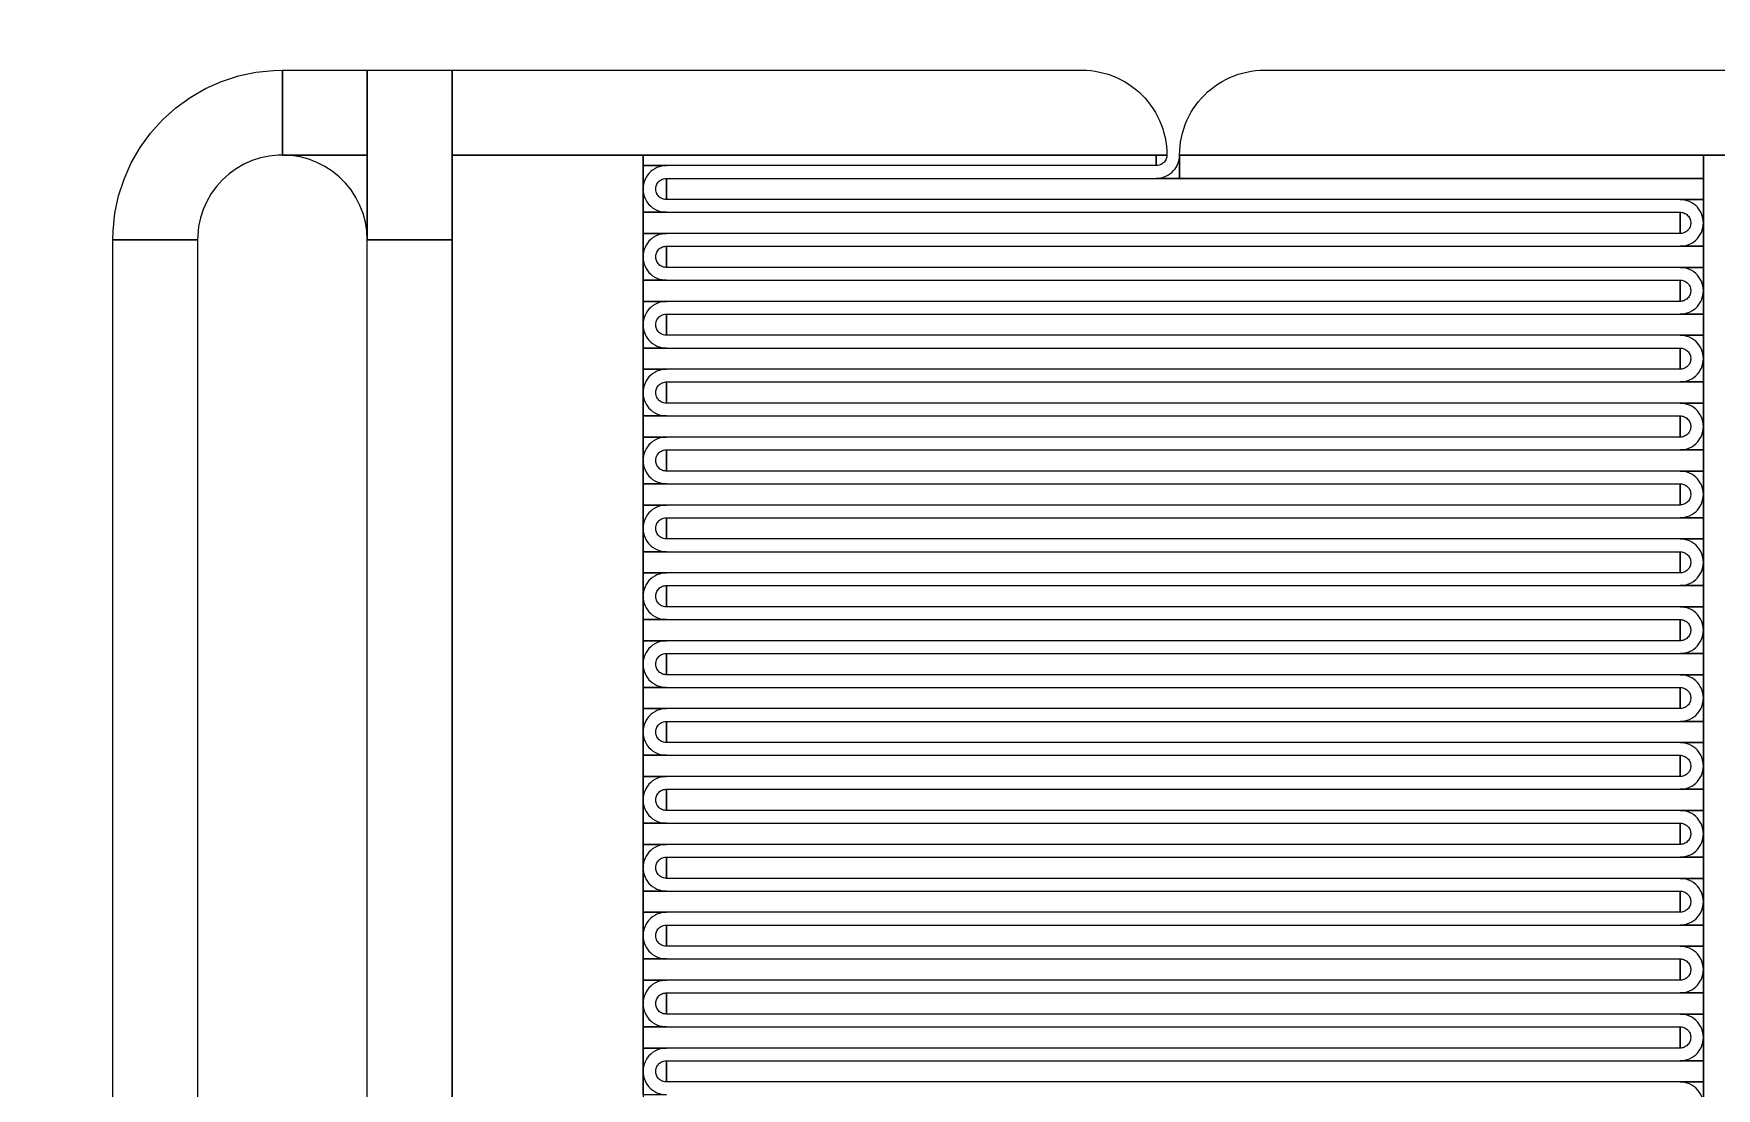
# Model space of a CAD drawing. Extents: x -50000 to 50000, y -50000 to 50000.
# Drawn here: x -31768.7 to -31372, y 18463 to 18711.6 of the extents above; entities that cross this region are included whole.
import ezdxf

# ---------------------------------------------------------------- set-up
doc = ezdxf.new("R2010")
doc.units = 0
doc.layers.add('FRAME', color=14, linetype='CONTINUOUS')
doc.layers.add('XOR4', color=17, linetype='CONTINUOUS')

# ---------------------------------------------------------------- blocks, each defined once
blk = doc.blocks.new('CHIP_RESONATOR')
at = {"layer": 'XOR4'}
for points in [[(4150, 4163), (4150.055, 4165.093), (4150.492, 4169.257), (4151.363, 4173.353), (4152.657, 4177.335), (4154.36, 4181.16), (4156.453, 4184.786), (4158.914, 4188.173), (4161.716, 4191.284), (4164.827, 4194.086), (4168.214, 4196.547), (4171.84, 4198.64), (4175.665, 4200.343), (4179.647, 4201.637), (4183.743, 4202.508), (4187.907, 4202.945), (4190, 4203), (4190, 4183), (4188.953, 4182.973), (4186.871, 4182.754), (4184.824, 4182.319), (4182.833, 4181.672), (4180.92, 4180.82), (4179.107, 4179.773), (4177.414, 4178.543), (4175.858, 4177.142), (4174.457, 4175.586), (4173.227, 4173.893), (4172.18, 4172.08), (4171.328, 4170.167), (4170.681, 4168.176), (4170.246, 4166.129), (4170.027, 4164.047), (4170, 4163)], [(4190, 4183), (4190, 4203), (4210, 4203), (4210, 4183)], [(4210, 4163), (4210, 4203), (4230, 4203), (4230, 4163)], [(4230, 4183), (4230, 4203), (4378.5, 4203), (4379.547, 4202.973), (4380.591, 4202.89), (4381.629, 4202.754), (4382.658, 4202.563), (4383.676, 4202.319), (4384.68, 4202.021), (4385.667, 4201.672), (4386.635, 4201.271), (4387.58, 4200.82), (4388.5, 4200.321), (4389.393, 4199.773), (4390.256, 4199.18), (4391.086, 4198.543), (4391.883, 4197.863), (4392.642, 4197.142), (4393.363, 4196.383), (4394.043, 4195.586), (4394.68, 4194.756), (4395.273, 4193.893), (4395.821, 4193), (4396.32, 4192.08), (4396.771, 4191.135), (4397.172, 4190.167), (4397.521, 4189.18), (4397.819, 4188.176), (4398.063, 4187.158), (4398.254, 4186.129), (4398.39, 4185.091), (4398.473, 4184.047), (4398.5, 4183)], [(4210, 4163), (4209.89, 4165.091), (4209.563, 4167.158), (4209.021, 4169.18), (4208.271, 4171.135), (4207.321, 4173), (4206.18, 4174.756), (4204.863, 4176.383), (4203.383, 4177.863), (4201.756, 4179.18), (4200, 4180.321), (4198.135, 4181.271), (4196.18, 4182.021), (4194.158, 4182.563), (4192.091, 4182.89), (4190, 4183), (4210, 4183)], [(4230, 3871), (4230, 4183), (4275, 4183), (4275, 3871)], [(4275, 4180.5), (4275, 4183), (4396, 4183), (4396, 4180.5)], [(4396, 4180.5), (4396, 4183), (4398.5, 4183), (4398.497, 4182.869), (4398.469, 4182.609), (4398.415, 4182.353), (4398.334, 4182.104), (4398.228, 4181.865), (4398.097, 4181.638), (4397.943, 4181.427), (4397.768, 4181.232), (4397.573, 4181.057), (4397.362, 4180.903), (4397.135, 4180.772), (4396.896, 4180.666), (4396.647, 4180.585), (4396.391, 4180.531), (4396.131, 4180.503)], [(4396, 4177.5), (4396.575, 4177.53), (4397.144, 4177.62), (4397.7, 4177.769), (4398.237, 4177.975), (4398.75, 4178.237), (4399.233, 4178.55), (4399.68, 4178.913), (4400.087, 4179.32), (4400.45, 4179.767), (4400.763, 4180.25), (4401.025, 4180.763), (4401.231, 4181.3), (4401.38, 4181.856), (4401.47, 4182.425), (4401.5, 4183), (4401.5, 4177.5)], [(4401.5, 4177.5), (4401.5, 4183), (4525, 4183), (4525, 4177.5)], [(4525, 3871), (4525, 4183), (4570, 4183), (4570, 3871)], [(4275, 4175), (4275, 4180.5), (4280.5, 4180.5), (4279.925, 4180.47), (4279.356, 4180.38), (4278.8, 4180.231), (4278.263, 4180.025), (4277.75, 4179.763), (4277.267, 4179.45), (4276.82, 4179.087), (4276.413, 4178.68), (4276.05, 4178.233), (4275.737, 4177.75), (4275.475, 4177.237), (4275.269, 4176.7), (4275.12, 4176.144), (4275.03, 4175.575)], [(4280.5, 4172.5), (4280.369, 4172.503), (4280.109, 4172.531), (4279.853, 4172.585), (4279.604, 4172.666), (4279.365, 4172.772), (4279.138, 4172.903), (4278.927, 4173.057), (4278.732, 4173.232), (4278.557, 4173.427), (4278.403, 4173.638), (4278.272, 4173.865), (4278.166, 4174.104), (4278.085, 4174.353), (4278.031, 4174.609), (4278.003, 4174.869), (4278.003, 4175.131), (4278.031, 4175.391), (4278.085, 4175.647), (4278.166, 4175.896), (4278.272, 4176.135), (4278.403, 4176.362), (4278.557, 4176.573), (4278.732, 4176.768), (4278.927, 4176.943), (4279.138, 4177.097), (4279.365, 4177.228), (4279.604, 4177.334), (4279.853, 4177.415), (4280.109, 4177.469), (4280.369, 4177.497), (4280.5, 4177.5)], [(4280.5, 4172.5), (4280.5, 4177.5), (4525, 4177.5), (4525, 4172.5)], [(4275, 4169.5), (4275, 4175), (4275.03, 4174.425), (4275.12, 4173.856), (4275.269, 4173.3), (4275.475, 4172.763), (4275.737, 4172.25), (4276.05, 4171.767), (4276.413, 4171.32), (4276.82, 4170.913), (4277.267, 4170.55), (4277.75, 4170.237), (4278.263, 4169.975), (4278.8, 4169.769), (4279.356, 4169.62), (4279.925, 4169.53), (4280.5, 4169.5)], [(4275, 4164.5), (4275, 4169.5), (4519.5, 4169.5), (4519.5, 4164.5)], [(4525, 4167), (4524.97, 4167.575), (4524.88, 4168.144), (4524.731, 4168.7), (4524.525, 4169.237), (4524.263, 4169.75), (4523.95, 4170.233), (4523.587, 4170.68), (4523.18, 4171.087), (4522.733, 4171.45), (4522.25, 4171.763), (4521.737, 4172.025), (4521.2, 4172.231), (4520.644, 4172.38), (4520.075, 4172.47), (4519.5, 4172.5), (4525, 4172.5)], [(4519.5, 4164.5), (4519.5, 4169.5), (4519.631, 4169.497), (4519.891, 4169.469), (4520.147, 4169.415), (4520.396, 4169.334), (4520.635, 4169.228), (4520.862, 4169.097), (4521.073, 4168.943), (4521.268, 4168.768), (4521.443, 4168.573), (4521.597, 4168.362), (4521.728, 4168.135), (4521.834, 4167.896), (4521.915, 4167.647), (4521.969, 4167.391), (4521.997, 4167.131), (4521.997, 4166.869), (4521.969, 4166.609), (4521.915, 4166.353), (4521.834, 4166.104), (4521.728, 4165.865), (4521.597, 4165.638), (4521.443, 4165.427), (4521.268, 4165.232), (4521.073, 4165.057), (4520.862, 4164.903), (4520.635, 4164.772), (4520.396, 4164.666), (4520.147, 4164.585), (4519.891, 4164.531), (4519.631, 4164.503)], [(4519.5, 4161.5), (4520.075, 4161.53), (4520.644, 4161.62), (4521.2, 4161.769), (4521.737, 4161.975), (4522.25, 4162.237), (4522.733, 4162.55), (4523.18, 4162.913), (4523.587, 4163.32), (4523.95, 4163.767), (4524.263, 4164.25), (4524.525, 4164.763), (4524.731, 4165.3), (4524.88, 4165.856), (4524.97, 4166.425), (4525, 4167), (4525, 4161.5)], [(4150, 3871), (4150, 4163), (4170, 4163), (4170, 3871)], [(4210, 3871), (4210, 4163), (4230, 4163), (4230, 3871)], [(4275, 4159), (4275, 4164.5), (4280.5, 4164.5), (4279.925, 4164.47), (4279.356, 4164.38), (4278.8, 4164.231), (4278.263, 4164.025), (4277.75, 4163.763), (4277.267, 4163.45), (4276.82, 4163.087), (4276.413, 4162.68), (4276.05, 4162.233), (4275.737, 4161.75), (4275.475, 4161.237), (4275.269, 4160.7), (4275.12, 4160.144), (4275.03, 4159.575)], [(4280.5, 4156.5), (4280.369, 4156.503), (4280.109, 4156.531), (4279.853, 4156.585), (4279.604, 4156.666), (4279.365, 4156.772), (4279.138, 4156.903), (4278.927, 4157.057), (4278.732, 4157.232), (4278.557, 4157.427), (4278.403, 4157.638), (4278.272, 4157.865), (4278.166, 4158.104), (4278.085, 4158.353), (4278.031, 4158.609), (4278.003, 4158.869), (4278.003, 4159.131), (4278.031, 4159.391), (4278.085, 4159.647), (4278.166, 4159.896), (4278.272, 4160.135), (4278.403, 4160.362), (4278.557, 4160.573), (4278.732, 4160.768), (4278.927, 4160.943), (4279.138, 4161.097), (4279.365, 4161.228), (4279.604, 4161.334), (4279.853, 4161.415), (4280.109, 4161.469), (4280.369, 4161.497), (4280.5, 4161.5)], [(4280.5, 4156.5), (4280.5, 4161.5), (4525, 4161.5), (4525, 4156.5)], [(4275, 4153.5), (4275, 4159), (4275.03, 4158.425), (4275.12, 4157.856), (4275.269, 4157.3), (4275.475, 4156.763), (4275.737, 4156.25), (4276.05, 4155.767), (4276.413, 4155.32), (4276.82, 4154.913), (4277.267, 4154.55), (4277.75, 4154.237), (4278.263, 4153.975), (4278.8, 4153.769), (4279.356, 4153.62), (4279.925, 4153.53), (4280.5, 4153.5)], [(4275, 4148.5), (4275, 4153.5), (4519.5, 4153.5), (4519.5, 4148.5)], [(4525, 4151), (4524.97, 4151.575), (4524.88, 4152.144), (4524.731, 4152.7), (4524.525, 4153.237), (4524.263, 4153.75), (4523.95, 4154.233), (4523.587, 4154.68), (4523.18, 4155.087), (4522.733, 4155.45), (4522.25, 4155.763), (4521.737, 4156.025), (4521.2, 4156.231), (4520.644, 4156.38), (4520.075, 4156.47), (4519.5, 4156.5), (4525, 4156.5)], [(4519.5, 4148.5), (4519.5, 4153.5), (4519.631, 4153.497), (4519.891, 4153.469), (4520.147, 4153.415), (4520.396, 4153.334), (4520.635, 4153.228), (4520.862, 4153.097), (4521.073, 4152.943), (4521.268, 4152.768), (4521.443, 4152.573), (4521.597, 4152.362), (4521.728, 4152.135), (4521.834, 4151.896), (4521.915, 4151.647), (4521.969, 4151.391), (4521.997, 4151.131), (4521.997, 4150.869), (4521.969, 4150.609), (4521.915, 4150.353), (4521.834, 4150.104), (4521.728, 4149.865), (4521.597, 4149.638), (4521.443, 4149.427), (4521.268, 4149.232), (4521.073, 4149.057), (4520.862, 4148.903), (4520.635, 4148.772), (4520.396, 4148.666), (4520.147, 4148.585), (4519.891, 4148.531), (4519.631, 4148.503)], [(4519.5, 4145.5), (4520.075, 4145.53), (4520.644, 4145.62), (4521.2, 4145.769), (4521.737, 4145.975), (4522.25, 4146.237), (4522.733, 4146.55), (4523.18, 4146.913), (4523.587, 4147.32), (4523.95, 4147.767), (4524.263, 4148.25), (4524.525, 4148.763), (4524.731, 4149.3), (4524.88, 4149.856), (4524.97, 4150.425), (4525, 4151), (4525, 4145.5)], [(4275, 4143), (4275, 4148.5), (4280.5, 4148.5), (4279.925, 4148.47), (4279.356, 4148.38), (4278.8, 4148.231), (4278.263, 4148.025), (4277.75, 4147.763), (4277.267, 4147.45), (4276.82, 4147.087), (4276.413, 4146.68), (4276.05, 4146.233), (4275.737, 4145.75), (4275.475, 4145.237), (4275.269, 4144.7), (4275.12, 4144.144), (4275.03, 4143.575)], [(4280.5, 4140.5), (4280.369, 4140.503), (4280.109, 4140.531), (4279.853, 4140.585), (4279.604, 4140.666), (4279.365, 4140.772), (4279.138, 4140.903), (4278.927, 4141.057), (4278.732, 4141.232), (4278.557, 4141.427), (4278.403, 4141.638), (4278.272, 4141.865), (4278.166, 4142.104), (4278.085, 4142.353), (4278.031, 4142.609), (4278.003, 4142.869), (4278.003, 4143.131), (4278.031, 4143.391), (4278.085, 4143.647), (4278.166, 4143.896), (4278.272, 4144.135), (4278.403, 4144.362), (4278.557, 4144.573), (4278.732, 4144.768), (4278.927, 4144.943), (4279.138, 4145.097), (4279.365, 4145.228), (4279.604, 4145.334), (4279.853, 4145.415), (4280.109, 4145.469), (4280.369, 4145.497), (4280.5, 4145.5)], [(4280.5, 4140.5), (4280.5, 4145.5), (4525, 4145.5), (4525, 4140.5)], [(4275, 4137.5), (4275, 4143), (4275.03, 4142.425), (4275.12, 4141.856), (4275.269, 4141.3), (4275.475, 4140.763), (4275.737, 4140.25), (4276.05, 4139.767), (4276.413, 4139.32), (4276.82, 4138.913), (4277.267, 4138.55), (4277.75, 4138.237), (4278.263, 4137.975), (4278.8, 4137.769), (4279.356, 4137.62), (4279.925, 4137.53), (4280.5, 4137.5)], [(4525, 4135), (4524.97, 4135.575), (4524.88, 4136.144), (4524.731, 4136.7), (4524.525, 4137.237), (4524.263, 4137.75), (4523.95, 4138.233), (4523.587, 4138.68), (4523.18, 4139.087), (4522.733, 4139.45), (4522.25, 4139.763), (4521.737, 4140.025), (4521.2, 4140.231), (4520.644, 4140.38), (4520.075, 4140.47), (4519.5, 4140.5), (4525, 4140.5)], [(4275, 4132.5), (4275, 4137.5), (4519.5, 4137.5), (4519.5, 4132.5)], [(4519.5, 4132.5), (4519.5, 4137.5), (4519.631, 4137.497), (4519.891, 4137.469), (4520.147, 4137.415), (4520.396, 4137.334), (4520.635, 4137.228), (4520.862, 4137.097), (4521.073, 4136.943), (4521.268, 4136.768), (4521.443, 4136.573), (4521.597, 4136.362), (4521.728, 4136.135), (4521.834, 4135.896), (4521.915, 4135.647), (4521.969, 4135.391), (4521.997, 4135.131), (4521.997, 4134.869), (4521.969, 4134.609), (4521.915, 4134.353), (4521.834, 4134.104), (4521.728, 4133.865), (4521.597, 4133.638), (4521.443, 4133.427), (4521.268, 4133.232), (4521.073, 4133.057), (4520.862, 4132.903), (4520.635, 4132.772), (4520.396, 4132.666), (4520.147, 4132.585), (4519.891, 4132.531), (4519.631, 4132.503)], [(4519.5, 4129.5), (4520.075, 4129.53), (4520.644, 4129.62), (4521.2, 4129.769), (4521.737, 4129.975), (4522.25, 4130.237), (4522.733, 4130.55), (4523.18, 4130.913), (4523.587, 4131.32), (4523.95, 4131.767), (4524.263, 4132.25), (4524.525, 4132.763), (4524.731, 4133.3), (4524.88, 4133.856), (4524.97, 4134.425), (4525, 4135), (4525, 4129.5)], [(4275, 4127), (4275, 4132.5), (4280.5, 4132.5), (4279.925, 4132.47), (4279.356, 4132.38), (4278.8, 4132.231), (4278.263, 4132.025), (4277.75, 4131.763), (4277.267, 4131.45), (4276.82, 4131.087), (4276.413, 4130.68), (4276.05, 4130.233), (4275.737, 4129.75), (4275.475, 4129.237), (4275.269, 4128.7), (4275.12, 4128.144), (4275.03, 4127.575)], [(4275, 4121.5), (4275, 4127), (4275.03, 4126.425), (4275.12, 4125.856), (4275.269, 4125.3), (4275.475, 4124.763), (4275.737, 4124.25), (4276.05, 4123.767), (4276.413, 4123.32), (4276.82, 4122.913), (4277.267, 4122.55), (4277.75, 4122.237), (4278.263, 4121.975), (4278.8, 4121.769), (4279.356, 4121.62), (4279.925, 4121.53), (4280.5, 4121.5)], [(4280.5, 4124.5), (4280.369, 4124.503), (4280.109, 4124.531), (4279.853, 4124.585), (4279.604, 4124.666), (4279.365, 4124.772), (4279.138, 4124.903), (4278.927, 4125.057), (4278.732, 4125.232), (4278.557, 4125.427), (4278.403, 4125.638), (4278.272, 4125.865), (4278.166, 4126.104), (4278.085, 4126.353), (4278.031, 4126.609), (4278.003, 4126.869), (4278.003, 4127.131), (4278.031, 4127.391), (4278.085, 4127.647), (4278.166, 4127.896), (4278.272, 4128.135), (4278.403, 4128.362), (4278.557, 4128.573), (4278.732, 4128.768), (4278.927, 4128.943), (4279.138, 4129.097), (4279.365, 4129.228), (4279.604, 4129.334), (4279.853, 4129.415), (4280.109, 4129.469), (4280.369, 4129.497), (4280.5, 4129.5)], [(4280.5, 4124.5), (4280.5, 4129.5), (4525, 4129.5), (4525, 4124.5)], [(4525, 4119), (4524.97, 4119.575), (4524.88, 4120.144), (4524.731, 4120.7), (4524.525, 4121.237), (4524.263, 4121.75), (4523.95, 4122.233), (4523.587, 4122.68), (4523.18, 4123.087), (4522.733, 4123.45), (4522.25, 4123.763), (4521.737, 4124.025), (4521.2, 4124.231), (4520.644, 4124.38), (4520.075, 4124.47), (4519.5, 4124.5), (4525, 4124.5)], [(4275, 4116.5), (4275, 4121.5), (4519.5, 4121.5), (4519.5, 4116.5)], [(4519.5, 4116.5), (4519.5, 4121.5), (4519.631, 4121.497), (4519.891, 4121.469), (4520.147, 4121.415), (4520.396, 4121.334), (4520.635, 4121.228), (4520.862, 4121.097), (4521.073, 4120.943), (4521.268, 4120.768), (4521.443, 4120.573), (4521.597, 4120.362), (4521.728, 4120.135), (4521.834, 4119.896), (4521.915, 4119.647), (4521.969, 4119.391), (4521.997, 4119.131), (4521.997, 4118.869), (4521.969, 4118.609), (4521.915, 4118.353), (4521.834, 4118.104), (4521.728, 4117.865), (4521.597, 4117.638), (4521.443, 4117.427), (4521.268, 4117.232), (4521.073, 4117.057), (4520.862, 4116.903), (4520.635, 4116.772), (4520.396, 4116.666), (4520.147, 4116.585), (4519.891, 4116.531), (4519.631, 4116.503)], [(4519.5, 4113.5), (4520.075, 4113.53), (4520.644, 4113.62), (4521.2, 4113.769), (4521.737, 4113.975), (4522.25, 4114.237), (4522.733, 4114.55), (4523.18, 4114.913), (4523.587, 4115.32), (4523.95, 4115.767), (4524.263, 4116.25), (4524.525, 4116.763), (4524.731, 4117.3), (4524.88, 4117.856), (4524.97, 4118.425), (4525, 4119), (4525, 4113.5)], [(4275, 4111), (4275, 4116.5), (4280.5, 4116.5), (4279.925, 4116.47), (4279.356, 4116.38), (4278.8, 4116.231), (4278.263, 4116.025), (4277.75, 4115.763), (4277.267, 4115.45), (4276.82, 4115.087), (4276.413, 4114.68), (4276.05, 4114.233), (4275.737, 4113.75), (4275.475, 4113.237), (4275.269, 4112.7), (4275.12, 4112.144), (4275.03, 4111.575)], [(4275, 4105.5), (4275, 4111), (4275.03, 4110.425), (4275.12, 4109.856), (4275.269, 4109.3), (4275.475, 4108.763), (4275.737, 4108.25), (4276.05, 4107.767), (4276.413, 4107.32), (4276.82, 4106.913), (4277.267, 4106.55), (4277.75, 4106.237), (4278.263, 4105.975), (4278.8, 4105.769), (4279.356, 4105.62), (4279.925, 4105.53), (4280.5, 4105.5)], [(4280.5, 4108.5), (4280.369, 4108.503), (4280.109, 4108.531), (4279.853, 4108.585), (4279.604, 4108.666), (4279.365, 4108.772), (4279.138, 4108.903), (4278.927, 4109.057), (4278.732, 4109.232), (4278.557, 4109.427), (4278.403, 4109.638), (4278.272, 4109.865), (4278.166, 4110.104), (4278.085, 4110.353), (4278.031, 4110.609), (4278.003, 4110.869), (4278.003, 4111.131), (4278.031, 4111.391), (4278.085, 4111.647), (4278.166, 4111.896), (4278.272, 4112.135), (4278.403, 4112.362), (4278.557, 4112.573), (4278.732, 4112.768), (4278.927, 4112.943), (4279.138, 4113.097), (4279.365, 4113.228), (4279.604, 4113.334), (4279.853, 4113.415), (4280.109, 4113.469), (4280.369, 4113.497), (4280.5, 4113.5)], [(4280.5, 4108.5), (4280.5, 4113.5), (4525, 4113.5), (4525, 4108.5)], [(4525, 4103), (4524.97, 4103.575), (4524.88, 4104.144), (4524.731, 4104.7), (4524.525, 4105.237), (4524.263, 4105.75), (4523.95, 4106.233), (4523.587, 4106.68), (4523.18, 4107.087), (4522.733, 4107.45), (4522.25, 4107.763), (4521.737, 4108.025), (4521.2, 4108.231), (4520.644, 4108.38), (4520.075, 4108.47), (4519.5, 4108.5), (4525, 4108.5)], [(4275, 4100.5), (4275, 4105.5), (4519.5, 4105.5), (4519.5, 4100.5)], [(4519.5, 4100.5), (4519.5, 4105.5), (4519.631, 4105.497), (4519.891, 4105.469), (4520.147, 4105.415), (4520.396, 4105.334), (4520.635, 4105.228), (4520.862, 4105.097), (4521.073, 4104.943), (4521.268, 4104.768), (4521.443, 4104.573), (4521.597, 4104.362), (4521.728, 4104.135), (4521.834, 4103.896), (4521.915, 4103.647), (4521.969, 4103.391), (4521.997, 4103.131), (4521.997, 4102.869), (4521.969, 4102.609), (4521.915, 4102.353), (4521.834, 4102.104), (4521.728, 4101.865), (4521.597, 4101.638), (4521.443, 4101.427), (4521.268, 4101.232), (4521.073, 4101.057), (4520.862, 4100.903), (4520.635, 4100.772), (4520.396, 4100.666), (4520.147, 4100.585), (4519.891, 4100.531), (4519.631, 4100.503)], [(4519.5, 4097.5), (4520.075, 4097.53), (4520.644, 4097.62), (4521.2, 4097.769), (4521.737, 4097.975), (4522.25, 4098.237), (4522.733, 4098.55), (4523.18, 4098.913), (4523.587, 4099.32), (4523.95, 4099.767), (4524.263, 4100.25), (4524.525, 4100.763), (4524.731, 4101.3), (4524.88, 4101.856), (4524.97, 4102.425), (4525, 4103), (4525, 4097.5)], [(4275, 4095), (4275, 4100.5), (4280.5, 4100.5), (4279.925, 4100.47), (4279.356, 4100.38), (4278.8, 4100.231), (4278.263, 4100.025), (4277.75, 4099.763), (4277.267, 4099.45), (4276.82, 4099.087), (4276.413, 4098.68), (4276.05, 4098.233), (4275.737, 4097.75), (4275.475, 4097.237), (4275.269, 4096.7), (4275.12, 4096.144), (4275.03, 4095.575)], [(4275, 4089.5), (4275, 4095), (4275.03, 4094.425), (4275.12, 4093.856), (4275.269, 4093.3), (4275.475, 4092.763), (4275.737, 4092.25), (4276.05, 4091.767), (4276.413, 4091.32), (4276.82, 4090.913), (4277.267, 4090.55), (4277.75, 4090.237), (4278.263, 4089.975), (4278.8, 4089.769), (4279.356, 4089.62), (4279.925, 4089.53), (4280.5, 4089.5)], [(4280.5, 4092.5), (4280.369, 4092.503), (4280.109, 4092.531), (4279.853, 4092.585), (4279.604, 4092.666), (4279.365, 4092.772), (4279.138, 4092.903), (4278.927, 4093.057), (4278.732, 4093.232), (4278.557, 4093.427), (4278.403, 4093.638), (4278.272, 4093.865), (4278.166, 4094.104), (4278.085, 4094.353), (4278.031, 4094.609), (4278.003, 4094.869), (4278.003, 4095.131), (4278.031, 4095.391), (4278.085, 4095.647), (4278.166, 4095.896), (4278.272, 4096.135), (4278.403, 4096.362), (4278.557, 4096.573), (4278.732, 4096.768), (4278.927, 4096.943), (4279.138, 4097.097), (4279.365, 4097.228), (4279.604, 4097.334), (4279.853, 4097.415), (4280.109, 4097.469), (4280.369, 4097.497), (4280.5, 4097.5)], [(4280.5, 4092.5), (4280.5, 4097.5), (4525, 4097.5), (4525, 4092.5)], [(4525, 4087), (4524.97, 4087.575), (4524.88, 4088.144), (4524.731, 4088.7), (4524.525, 4089.237), (4524.263, 4089.75), (4523.95, 4090.233), (4523.587, 4090.68), (4523.18, 4091.087), (4522.733, 4091.45), (4522.25, 4091.763), (4521.737, 4092.025), (4521.2, 4092.231), (4520.644, 4092.38), (4520.075, 4092.47), (4519.5, 4092.5), (4525, 4092.5)], [(4275, 4084.5), (4275, 4089.5), (4519.5, 4089.5), (4519.5, 4084.5)], [(4519.5, 4084.5), (4519.5, 4089.5), (4519.631, 4089.497), (4519.891, 4089.469), (4520.147, 4089.415), (4520.396, 4089.334), (4520.635, 4089.228), (4520.862, 4089.097), (4521.073, 4088.943), (4521.268, 4088.768), (4521.443, 4088.573), (4521.597, 4088.362), (4521.728, 4088.135), (4521.834, 4087.896), (4521.915, 4087.647), (4521.969, 4087.391), (4521.997, 4087.131), (4521.997, 4086.869), (4521.969, 4086.609), (4521.915, 4086.353), (4521.834, 4086.104), (4521.728, 4085.865), (4521.597, 4085.638), (4521.443, 4085.427), (4521.268, 4085.232), (4521.073, 4085.057), (4520.862, 4084.903), (4520.635, 4084.772), (4520.396, 4084.666), (4520.147, 4084.585), (4519.891, 4084.531), (4519.631, 4084.503)], [(4519.5, 4081.5), (4520.075, 4081.53), (4520.644, 4081.62), (4521.2, 4081.769), (4521.737, 4081.975), (4522.25, 4082.237), (4522.733, 4082.55), (4523.18, 4082.913), (4523.587, 4083.32), (4523.95, 4083.767), (4524.263, 4084.25), (4524.525, 4084.763), (4524.731, 4085.3), (4524.88, 4085.856), (4524.97, 4086.425), (4525, 4087), (4525, 4081.5)], [(4275, 4079), (4275, 4084.5), (4280.5, 4084.5), (4279.925, 4084.47), (4279.356, 4084.38), (4278.8, 4084.231), (4278.263, 4084.025), (4277.75, 4083.763), (4277.267, 4083.45), (4276.82, 4083.087), (4276.413, 4082.68), (4276.05, 4082.233), (4275.737, 4081.75), (4275.475, 4081.237), (4275.269, 4080.7), (4275.12, 4080.144), (4275.03, 4079.575)], [(4275, 4073.5), (4275, 4079), (4275.03, 4078.425), (4275.12, 4077.856), (4275.269, 4077.3), (4275.475, 4076.763), (4275.737, 4076.25), (4276.05, 4075.767), (4276.413, 4075.32), (4276.82, 4074.913), (4277.267, 4074.55), (4277.75, 4074.237), (4278.263, 4073.975), (4278.8, 4073.769), (4279.356, 4073.62), (4279.925, 4073.53), (4280.5, 4073.5)], [(4280.5, 4076.5), (4280.369, 4076.503), (4280.109, 4076.531), (4279.853, 4076.585), (4279.604, 4076.666), (4279.365, 4076.772), (4279.138, 4076.903), (4278.927, 4077.057), (4278.732, 4077.232), (4278.557, 4077.427), (4278.403, 4077.638), (4278.272, 4077.865), (4278.166, 4078.104), (4278.085, 4078.353), (4278.031, 4078.609), (4278.003, 4078.869), (4278.003, 4079.131), (4278.031, 4079.391), (4278.085, 4079.647), (4278.166, 4079.896), (4278.272, 4080.135), (4278.403, 4080.362), (4278.557, 4080.573), (4278.732, 4080.768), (4278.927, 4080.943), (4279.138, 4081.097), (4279.365, 4081.228), (4279.604, 4081.334), (4279.853, 4081.415), (4280.109, 4081.469), (4280.369, 4081.497), (4280.5, 4081.5)], [(4280.5, 4076.5), (4280.5, 4081.5), (4525, 4081.5), (4525, 4076.5)], [(4525, 4071), (4524.97, 4071.575), (4524.88, 4072.144), (4524.731, 4072.7), (4524.525, 4073.237), (4524.263, 4073.75), (4523.95, 4074.233), (4523.587, 4074.68), (4523.18, 4075.087), (4522.733, 4075.45), (4522.25, 4075.763), (4521.737, 4076.025), (4521.2, 4076.231), (4520.644, 4076.38), (4520.075, 4076.47), (4519.5, 4076.5), (4525, 4076.5)], [(4275, 4068.5), (4275, 4073.5), (4519.5, 4073.5), (4519.5, 4068.5)], [(4519.5, 4068.5), (4519.5, 4073.5), (4519.631, 4073.497), (4519.891, 4073.469), (4520.147, 4073.415), (4520.396, 4073.334), (4520.635, 4073.228), (4520.862, 4073.097), (4521.073, 4072.943), (4521.268, 4072.768), (4521.443, 4072.573), (4521.597, 4072.362), (4521.728, 4072.135), (4521.834, 4071.896), (4521.915, 4071.647), (4521.969, 4071.391), (4521.997, 4071.131), (4521.997, 4070.869), (4521.969, 4070.609), (4521.915, 4070.353), (4521.834, 4070.104), (4521.728, 4069.865), (4521.597, 4069.638), (4521.443, 4069.427), (4521.268, 4069.232), (4521.073, 4069.057), (4520.862, 4068.903), (4520.635, 4068.772), (4520.396, 4068.666), (4520.147, 4068.585), (4519.891, 4068.531), (4519.631, 4068.503)], [(4519.5, 4065.5), (4520.075, 4065.53), (4520.644, 4065.62), (4521.2, 4065.769), (4521.737, 4065.975), (4522.25, 4066.237), (4522.733, 4066.55), (4523.18, 4066.913), (4523.587, 4067.32), (4523.95, 4067.767), (4524.263, 4068.25), (4524.525, 4068.763), (4524.731, 4069.3), (4524.88, 4069.856), (4524.97, 4070.425), (4525, 4071), (4525, 4065.5)], [(4275, 4063), (4275, 4068.5), (4280.5, 4068.5), (4279.925, 4068.47), (4279.356, 4068.38), (4278.8, 4068.231), (4278.263, 4068.025), (4277.75, 4067.763), (4277.267, 4067.45), (4276.82, 4067.087), (4276.413, 4066.68), (4276.05, 4066.233), (4275.737, 4065.75), (4275.475, 4065.237), (4275.269, 4064.7), (4275.12, 4064.144), (4275.03, 4063.575)], [(4275, 4057.5), (4275, 4063), (4275.03, 4062.425), (4275.12, 4061.856), (4275.269, 4061.3), (4275.475, 4060.763), (4275.737, 4060.25), (4276.05, 4059.767), (4276.413, 4059.32), (4276.82, 4058.913), (4277.267, 4058.55), (4277.75, 4058.237), (4278.263, 4057.975), (4278.8, 4057.769), (4279.356, 4057.62), (4279.925, 4057.53), (4280.5, 4057.5)], [(4280.5, 4060.5), (4280.369, 4060.503), (4280.109, 4060.531), (4279.853, 4060.585), (4279.604, 4060.666), (4279.365, 4060.772), (4279.138, 4060.903), (4278.927, 4061.057), (4278.732, 4061.232), (4278.557, 4061.427), (4278.403, 4061.638), (4278.272, 4061.865), (4278.166, 4062.104), (4278.085, 4062.353), (4278.031, 4062.609), (4278.003, 4062.869), (4278.003, 4063.131), (4278.031, 4063.391), (4278.085, 4063.647), (4278.166, 4063.896), (4278.272, 4064.135), (4278.403, 4064.362), (4278.557, 4064.573), (4278.732, 4064.768), (4278.927, 4064.943), (4279.138, 4065.097), (4279.365, 4065.228), (4279.604, 4065.334), (4279.853, 4065.415), (4280.109, 4065.469), (4280.369, 4065.497), (4280.5, 4065.5)], [(4280.5, 4060.5), (4280.5, 4065.5), (4525, 4065.5), (4525, 4060.5)], [(4525, 4055), (4524.97, 4055.575), (4524.88, 4056.144), (4524.731, 4056.7), (4524.525, 4057.237), (4524.263, 4057.75), (4523.95, 4058.233), (4523.587, 4058.68), (4523.18, 4059.087), (4522.733, 4059.45), (4522.25, 4059.763), (4521.737, 4060.025), (4521.2, 4060.231), (4520.644, 4060.38), (4520.075, 4060.47), (4519.5, 4060.5), (4525, 4060.5)], [(4275, 4052.5), (4275, 4057.5), (4519.5, 4057.5), (4519.5, 4052.5)], [(4519.5, 4052.5), (4519.5, 4057.5), (4519.631, 4057.497), (4519.891, 4057.469), (4520.147, 4057.415), (4520.396, 4057.334), (4520.635, 4057.228), (4520.862, 4057.097), (4521.073, 4056.943), (4521.268, 4056.768), (4521.443, 4056.573), (4521.597, 4056.362), (4521.728, 4056.135), (4521.834, 4055.896), (4521.915, 4055.647), (4521.969, 4055.391), (4521.997, 4055.131), (4521.997, 4054.869), (4521.969, 4054.609), (4521.915, 4054.353), (4521.834, 4054.104), (4521.728, 4053.865), (4521.597, 4053.638), (4521.443, 4053.427), (4521.268, 4053.232), (4521.073, 4053.057), (4520.862, 4052.903), (4520.635, 4052.772), (4520.396, 4052.666), (4520.147, 4052.585), (4519.891, 4052.531), (4519.631, 4052.503)], [(4519.5, 4049.5), (4520.075, 4049.53), (4520.644, 4049.62), (4521.2, 4049.769), (4521.737, 4049.975), (4522.25, 4050.237), (4522.733, 4050.55), (4523.18, 4050.913), (4523.587, 4051.32), (4523.95, 4051.767), (4524.263, 4052.25), (4524.525, 4052.763), (4524.731, 4053.3), (4524.88, 4053.856), (4524.97, 4054.425), (4525, 4055), (4525, 4049.5)], [(4275, 4047), (4275, 4052.5), (4280.5, 4052.5), (4279.925, 4052.47), (4279.356, 4052.38), (4278.8, 4052.231), (4278.263, 4052.025), (4277.75, 4051.763), (4277.267, 4051.45), (4276.82, 4051.087), (4276.413, 4050.68), (4276.05, 4050.233), (4275.737, 4049.75), (4275.475, 4049.237), (4275.269, 4048.7), (4275.12, 4048.144), (4275.03, 4047.575)], [(4275, 4041.5), (4275, 4047), (4275.03, 4046.425), (4275.12, 4045.856), (4275.269, 4045.3), (4275.475, 4044.763), (4275.737, 4044.25), (4276.05, 4043.767), (4276.413, 4043.32), (4276.82, 4042.913), (4277.267, 4042.55), (4277.75, 4042.237), (4278.263, 4041.975), (4278.8, 4041.769), (4279.356, 4041.62), (4279.925, 4041.53), (4280.5, 4041.5)], [(4280.5, 4044.5), (4280.369, 4044.503), (4280.109, 4044.531), (4279.853, 4044.585), (4279.604, 4044.666), (4279.365, 4044.772), (4279.138, 4044.903), (4278.927, 4045.057), (4278.732, 4045.232), (4278.557, 4045.427), (4278.403, 4045.638), (4278.272, 4045.865), (4278.166, 4046.104), (4278.085, 4046.353), (4278.031, 4046.609), (4278.003, 4046.869), (4278.003, 4047.131), (4278.031, 4047.391), (4278.085, 4047.647), (4278.166, 4047.896), (4278.272, 4048.135), (4278.403, 4048.362), (4278.557, 4048.573), (4278.732, 4048.768), (4278.927, 4048.943), (4279.138, 4049.097), (4279.365, 4049.228), (4279.604, 4049.334), (4279.853, 4049.415), (4280.109, 4049.469), (4280.369, 4049.497), (4280.5, 4049.5)], [(4280.5, 4044.5), (4280.5, 4049.5), (4525, 4049.5), (4525, 4044.5)], [(4525, 4039), (4524.97, 4039.575), (4524.88, 4040.144), (4524.731, 4040.7), (4524.525, 4041.237), (4524.263, 4041.75), (4523.95, 4042.233), (4523.587, 4042.68), (4523.18, 4043.087), (4522.733, 4043.45), (4522.25, 4043.763), (4521.737, 4044.025), (4521.2, 4044.231), (4520.644, 4044.38), (4520.075, 4044.47), (4519.5, 4044.5), (4525, 4044.5)], [(4275, 4036.5), (4275, 4041.5), (4519.5, 4041.5), (4519.5, 4036.5)], [(4519.5, 4036.5), (4519.5, 4041.5), (4519.631, 4041.497), (4519.891, 4041.469), (4520.147, 4041.415), (4520.396, 4041.334), (4520.635, 4041.228), (4520.862, 4041.097), (4521.073, 4040.943), (4521.268, 4040.768), (4521.443, 4040.573), (4521.597, 4040.362), (4521.728, 4040.135), (4521.834, 4039.896), (4521.915, 4039.647), (4521.969, 4039.391), (4521.997, 4039.131), (4521.997, 4038.869), (4521.969, 4038.609), (4521.915, 4038.353), (4521.834, 4038.104), (4521.728, 4037.865), (4521.597, 4037.638), (4521.443, 4037.427), (4521.268, 4037.232), (4521.073, 4037.057), (4520.862, 4036.903), (4520.635, 4036.772), (4520.396, 4036.666), (4520.147, 4036.585), (4519.891, 4036.531), (4519.631, 4036.503)], [(4519.5, 4033.5), (4520.075, 4033.53), (4520.644, 4033.62), (4521.2, 4033.769), (4521.737, 4033.975), (4522.25, 4034.237), (4522.733, 4034.55), (4523.18, 4034.913), (4523.587, 4035.32), (4523.95, 4035.767), (4524.263, 4036.25), (4524.525, 4036.763), (4524.731, 4037.3), (4524.88, 4037.856), (4524.97, 4038.425), (4525, 4039), (4525, 4033.5)], [(4275, 4031), (4275, 4036.5), (4280.5, 4036.5), (4279.925, 4036.47), (4279.356, 4036.38), (4278.8, 4036.231), (4278.263, 4036.025), (4277.75, 4035.763), (4277.267, 4035.45), (4276.82, 4035.087), (4276.413, 4034.68), (4276.05, 4034.233), (4275.737, 4033.75), (4275.475, 4033.237), (4275.269, 4032.7), (4275.12, 4032.144), (4275.03, 4031.575)], [(4275, 4025.5), (4275, 4031), (4275.03, 4030.425), (4275.12, 4029.856), (4275.269, 4029.3), (4275.475, 4028.763), (4275.737, 4028.25), (4276.05, 4027.767), (4276.413, 4027.32), (4276.82, 4026.913), (4277.267, 4026.55), (4277.75, 4026.237), (4278.263, 4025.975), (4278.8, 4025.769), (4279.356, 4025.62), (4279.925, 4025.53), (4280.5, 4025.5)], [(4280.5, 4028.5), (4280.369, 4028.503), (4280.109, 4028.531), (4279.853, 4028.585), (4279.604, 4028.666), (4279.365, 4028.772), (4279.138, 4028.903), (4278.927, 4029.057), (4278.732, 4029.232), (4278.557, 4029.427), (4278.403, 4029.638), (4278.272, 4029.865), (4278.166, 4030.104), (4278.085, 4030.353), (4278.031, 4030.609), (4278.003, 4030.869), (4278.003, 4031.131), (4278.031, 4031.391), (4278.085, 4031.647), (4278.166, 4031.896), (4278.272, 4032.135), (4278.403, 4032.362), (4278.557, 4032.573), (4278.732, 4032.768), (4278.927, 4032.943), (4279.138, 4033.097), (4279.365, 4033.228), (4279.604, 4033.334), (4279.853, 4033.415), (4280.109, 4033.469), (4280.369, 4033.497), (4280.5, 4033.5)], [(4280.5, 4028.5), (4280.5, 4033.5), (4525, 4033.5), (4525, 4028.5)], [(4525, 4023), (4524.97, 4023.575), (4524.88, 4024.144), (4524.731, 4024.7), (4524.525, 4025.237), (4524.263, 4025.75), (4523.95, 4026.233), (4523.587, 4026.68), (4523.18, 4027.087), (4522.733, 4027.45), (4522.25, 4027.763), (4521.737, 4028.025), (4521.2, 4028.231), (4520.644, 4028.38), (4520.075, 4028.47), (4519.5, 4028.5), (4525, 4028.5)], [(4275, 4020.5), (4275, 4025.5), (4519.5, 4025.5), (4519.5, 4020.5)], [(4519.5, 4020.5), (4519.5, 4025.5), (4519.631, 4025.497), (4519.891, 4025.469), (4520.147, 4025.415), (4520.396, 4025.334), (4520.635, 4025.228), (4520.862, 4025.097), (4521.073, 4024.943), (4521.268, 4024.768), (4521.443, 4024.573), (4521.597, 4024.362), (4521.728, 4024.135), (4521.834, 4023.896), (4521.915, 4023.647), (4521.969, 4023.391), (4521.997, 4023.131), (4521.997, 4022.869), (4521.969, 4022.609), (4521.915, 4022.353), (4521.834, 4022.104), (4521.728, 4021.865), (4521.597, 4021.638), (4521.443, 4021.427), (4521.268, 4021.232), (4521.073, 4021.057), (4520.862, 4020.903), (4520.635, 4020.772), (4520.396, 4020.666), (4520.147, 4020.585), (4519.891, 4020.531), (4519.631, 4020.503)], [(4519.5, 4017.5), (4520.075, 4017.53), (4520.644, 4017.62), (4521.2, 4017.769), (4521.737, 4017.975), (4522.25, 4018.237), (4522.733, 4018.55), (4523.18, 4018.913), (4523.587, 4019.32), (4523.95, 4019.767), (4524.263, 4020.25), (4524.525, 4020.763), (4524.731, 4021.3), (4524.88, 4021.856), (4524.97, 4022.425), (4525, 4023), (4525, 4017.5)], [(4275, 4015), (4275, 4020.5), (4280.5, 4020.5), (4279.925, 4020.47), (4279.356, 4020.38), (4278.8, 4020.231), (4278.263, 4020.025), (4277.75, 4019.763), (4277.267, 4019.45), (4276.82, 4019.087), (4276.413, 4018.68), (4276.05, 4018.233), (4275.737, 4017.75), (4275.475, 4017.237), (4275.269, 4016.7), (4275.12, 4016.144), (4275.03, 4015.575)], [(4275, 4009.5), (4275, 4015), (4275.03, 4014.425), (4275.12, 4013.856), (4275.269, 4013.3), (4275.475, 4012.763), (4275.737, 4012.25), (4276.05, 4011.767), (4276.413, 4011.32), (4276.82, 4010.913), (4277.267, 4010.55), (4277.75, 4010.237), (4278.263, 4009.975), (4278.8, 4009.769), (4279.356, 4009.62), (4279.925, 4009.53), (4280.5, 4009.5)], [(4280.5, 4012.5), (4280.369, 4012.503), (4280.109, 4012.531), (4279.853, 4012.585), (4279.604, 4012.666), (4279.365, 4012.772), (4279.138, 4012.903), (4278.927, 4013.057), (4278.732, 4013.232), (4278.557, 4013.427), (4278.403, 4013.638), (4278.272, 4013.865), (4278.166, 4014.104), (4278.085, 4014.353), (4278.031, 4014.609), (4278.003, 4014.869), (4278.003, 4015.131), (4278.031, 4015.391), (4278.085, 4015.647), (4278.166, 4015.896), (4278.272, 4016.135), (4278.403, 4016.362), (4278.557, 4016.573), (4278.732, 4016.768), (4278.927, 4016.943), (4279.138, 4017.097), (4279.365, 4017.228), (4279.604, 4017.334), (4279.853, 4017.415), (4280.109, 4017.469), (4280.369, 4017.497), (4280.5, 4017.5)], [(4280.5, 4012.5), (4280.5, 4017.5), (4525, 4017.5), (4525, 4012.5)], [(4525, 4007), (4524.97, 4007.575), (4524.88, 4008.144), (4524.731, 4008.7), (4524.525, 4009.237), (4524.263, 4009.75), (4523.95, 4010.233), (4523.587, 4010.68), (4523.18, 4011.087), (4522.733, 4011.45), (4522.25, 4011.763), (4521.737, 4012.025), (4521.2, 4012.231), (4520.644, 4012.38), (4520.075, 4012.47), (4519.5, 4012.5), (4525, 4012.5)], [(4275, 4004.5), (4275, 4009.5), (4519.5, 4009.5), (4519.5, 4004.5)], [(4519.5, 4004.5), (4519.5, 4009.5), (4519.631, 4009.497), (4519.891, 4009.469), (4520.147, 4009.415), (4520.396, 4009.334), (4520.635, 4009.228), (4520.862, 4009.097), (4521.073, 4008.943), (4521.268, 4008.768), (4521.443, 4008.573), (4521.597, 4008.362), (4521.728, 4008.135), (4521.834, 4007.896), (4521.915, 4007.647), (4521.969, 4007.391), (4521.997, 4007.131), (4521.997, 4006.869), (4521.969, 4006.609), (4521.915, 4006.353), (4521.834, 4006.104), (4521.728, 4005.865), (4521.597, 4005.638), (4521.443, 4005.427), (4521.268, 4005.232), (4521.073, 4005.057), (4520.862, 4004.903), (4520.635, 4004.772), (4520.396, 4004.666), (4520.147, 4004.585), (4519.891, 4004.531), (4519.631, 4004.503)], [(4519.5, 4001.5), (4520.075, 4001.53), (4520.644, 4001.62), (4521.2, 4001.769), (4521.737, 4001.975), (4522.25, 4002.237), (4522.733, 4002.55), (4523.18, 4002.913), (4523.587, 4003.32), (4523.95, 4003.767), (4524.263, 4004.25), (4524.525, 4004.763), (4524.731, 4005.3), (4524.88, 4005.856), (4524.97, 4006.425), (4525, 4007), (4525, 4001.5)], [(4275, 3999), (4275, 4004.5), (4280.5, 4004.5), (4279.925, 4004.47), (4279.356, 4004.38), (4278.8, 4004.231), (4278.263, 4004.025), (4277.75, 4003.763), (4277.267, 4003.45), (4276.82, 4003.087), (4276.413, 4002.68), (4276.05, 4002.233), (4275.737, 4001.75), (4275.475, 4001.237), (4275.269, 4000.7), (4275.12, 4000.144), (4275.03, 3999.575)], [(4275, 3993.5), (4275, 3999), (4275.03, 3998.425), (4275.12, 3997.856), (4275.269, 3997.3), (4275.475, 3996.763), (4275.737, 3996.25), (4276.05, 3995.767), (4276.413, 3995.32), (4276.82, 3994.913), (4277.267, 3994.55), (4277.75, 3994.237), (4278.263, 3993.975), (4278.8, 3993.769), (4279.356, 3993.62), (4279.925, 3993.53), (4280.5, 3993.5)], [(4280.5, 3996.5), (4280.369, 3996.503), (4280.109, 3996.531), (4279.853, 3996.585), (4279.604, 3996.666), (4279.365, 3996.772), (4279.138, 3996.903), (4278.927, 3997.057), (4278.732, 3997.232), (4278.557, 3997.427), (4278.403, 3997.638), (4278.272, 3997.865), (4278.166, 3998.104), (4278.085, 3998.353), (4278.031, 3998.609), (4278.003, 3998.869), (4278.003, 3999.131), (4278.031, 3999.391), (4278.085, 3999.647), (4278.166, 3999.896), (4278.272, 4000.135), (4278.403, 4000.362), (4278.557, 4000.573), (4278.732, 4000.768), (4278.927, 4000.943), (4279.138, 4001.097), (4279.365, 4001.228), (4279.604, 4001.334), (4279.853, 4001.415), (4280.109, 4001.469), (4280.369, 4001.497), (4280.5, 4001.5)], [(4280.5, 3996.5), (4280.5, 4001.5), (4525, 4001.5), (4525, 3996.5)], [(4525, 3991), (4524.97, 3991.575), (4524.88, 3992.144), (4524.731, 3992.7), (4524.525, 3993.237), (4524.263, 3993.75), (4523.95, 3994.233), (4523.587, 3994.68), (4523.18, 3995.087), (4522.733, 3995.45), (4522.25, 3995.763), (4521.737, 3996.025), (4521.2, 3996.231), (4520.644, 3996.38), (4520.075, 3996.47), (4519.5, 3996.5), (4525, 3996.5)], [(4275, 3988.5), (4275, 3993.5), (4519.5, 3993.5), (4519.5, 3988.5)], [(4519.5, 3988.5), (4519.5, 3993.5), (4519.631, 3993.497), (4519.891, 3993.469), (4520.147, 3993.415), (4520.396, 3993.334), (4520.635, 3993.228), (4520.862, 3993.097), (4521.073, 3992.943), (4521.268, 3992.768), (4521.443, 3992.573), (4521.597, 3992.362), (4521.728, 3992.135), (4521.834, 3991.896), (4521.915, 3991.647), (4521.969, 3991.391), (4521.997, 3991.131), (4521.997, 3990.869), (4521.969, 3990.609), (4521.915, 3990.353), (4521.834, 3990.104), (4521.728, 3989.865), (4521.597, 3989.638), (4521.443, 3989.427), (4521.268, 3989.232), (4521.073, 3989.057), (4520.862, 3988.903), (4520.635, 3988.772), (4520.396, 3988.666), (4520.147, 3988.585), (4519.891, 3988.531), (4519.631, 3988.503)], [(4519.5, 3985.5), (4520.075, 3985.53), (4520.644, 3985.62), (4521.2, 3985.769), (4521.737, 3985.975), (4522.25, 3986.237), (4522.733, 3986.55), (4523.18, 3986.913), (4523.587, 3987.32), (4523.95, 3987.767), (4524.263, 3988.25), (4524.525, 3988.763), (4524.731, 3989.3), (4524.88, 3989.856), (4524.97, 3990.425), (4525, 3991), (4525, 3985.5)], [(4275, 3983), (4275, 3988.5), (4280.5, 3988.5), (4279.925, 3988.47), (4279.356, 3988.38), (4278.8, 3988.231), (4278.263, 3988.025), (4277.75, 3987.763), (4277.267, 3987.45), (4276.82, 3987.087), (4276.413, 3986.68), (4276.05, 3986.233), (4275.737, 3985.75), (4275.475, 3985.237), (4275.269, 3984.7), (4275.12, 3984.144), (4275.03, 3983.575)], [(4275, 3977.5), (4275, 3983), (4275.03, 3982.425), (4275.12, 3981.856), (4275.269, 3981.3), (4275.475, 3980.763), (4275.737, 3980.25), (4276.05, 3979.767), (4276.413, 3979.32), (4276.82, 3978.913), (4277.267, 3978.55), (4277.75, 3978.237), (4278.263, 3977.975), (4278.8, 3977.769), (4279.356, 3977.62), (4279.925, 3977.53), (4280.5, 3977.5)], [(4280.5, 3980.5), (4280.369, 3980.503), (4280.109, 3980.531), (4279.853, 3980.585), (4279.604, 3980.666), (4279.365, 3980.772), (4279.138, 3980.903), (4278.927, 3981.057), (4278.732, 3981.232), (4278.557, 3981.427), (4278.403, 3981.638), (4278.272, 3981.865), (4278.166, 3982.104), (4278.085, 3982.353), (4278.031, 3982.609), (4278.003, 3982.869), (4278.003, 3983.131), (4278.031, 3983.391), (4278.085, 3983.647), (4278.166, 3983.896), (4278.272, 3984.135), (4278.403, 3984.362), (4278.557, 3984.573), (4278.732, 3984.768), (4278.927, 3984.943), (4279.138, 3985.097), (4279.365, 3985.228), (4279.604, 3985.334), (4279.853, 3985.415), (4280.109, 3985.469), (4280.369, 3985.497), (4280.5, 3985.5)], [(4280.5, 3980.5), (4280.5, 3985.5), (4525, 3985.5), (4525, 3980.5)], [(4525, 3975), (4524.97, 3975.575), (4524.88, 3976.144), (4524.731, 3976.7), (4524.525, 3977.237), (4524.263, 3977.75), (4523.95, 3978.233), (4523.587, 3978.68), (4523.18, 3979.087), (4522.733, 3979.45), (4522.25, 3979.763), (4521.737, 3980.025), (4521.2, 3980.231), (4520.644, 3980.38), (4520.075, 3980.47), (4519.5, 3980.5), (4525, 3980.5)], [(4275, 3972.5), (4275, 3977.5), (4519.5, 3977.5), (4519.5, 3972.5)], [(4519.5, 3972.5), (4519.5, 3977.5), (4519.631, 3977.497), (4519.891, 3977.469), (4520.147, 3977.415), (4520.396, 3977.334), (4520.635, 3977.228), (4520.862, 3977.097), (4521.073, 3976.943), (4521.268, 3976.768), (4521.443, 3976.573), (4521.597, 3976.362), (4521.728, 3976.135), (4521.834, 3975.896), (4521.915, 3975.647), (4521.969, 3975.391), (4521.997, 3975.131), (4521.997, 3974.869), (4521.969, 3974.609), (4521.915, 3974.353), (4521.834, 3974.104), (4521.728, 3973.865), (4521.597, 3973.638), (4521.443, 3973.427), (4521.268, 3973.232), (4521.073, 3973.057), (4520.862, 3972.903), (4520.635, 3972.772), (4520.396, 3972.666), (4520.147, 3972.585), (4519.891, 3972.531), (4519.631, 3972.503)], [(4519.5, 3969.5), (4520.075, 3969.53), (4520.644, 3969.62), (4521.2, 3969.769), (4521.737, 3969.975), (4522.25, 3970.237), (4522.733, 3970.55), (4523.18, 3970.913), (4523.587, 3971.32), (4523.95, 3971.767), (4524.263, 3972.25), (4524.525, 3972.763), (4524.731, 3973.3), (4524.88, 3973.856), (4524.97, 3974.425), (4525, 3975), (4525, 3969.5)], [(4275, 3967), (4275, 3972.5), (4280.5, 3972.5), (4279.925, 3972.47), (4279.356, 3972.38), (4278.8, 3972.231), (4278.263, 3972.025), (4277.75, 3971.763), (4277.267, 3971.45), (4276.82, 3971.087), (4276.413, 3970.68), (4276.05, 3970.233), (4275.737, 3969.75), (4275.475, 3969.237), (4275.269, 3968.7), (4275.12, 3968.144), (4275.03, 3967.575)], [(4275, 3961.5), (4275, 3967), (4275.03, 3966.425), (4275.12, 3965.856), (4275.269, 3965.3), (4275.475, 3964.763), (4275.737, 3964.25), (4276.05, 3963.767), (4276.413, 3963.32), (4276.82, 3962.913), (4277.267, 3962.55), (4277.75, 3962.237), (4278.263, 3961.975), (4278.8, 3961.769), (4279.356, 3961.62), (4279.925, 3961.53), (4280.5, 3961.5)], [(4280.5, 3964.5), (4280.369, 3964.503), (4280.109, 3964.531), (4279.853, 3964.585), (4279.604, 3964.666), (4279.365, 3964.772), (4279.138, 3964.903), (4278.927, 3965.057), (4278.732, 3965.232), (4278.557, 3965.427), (4278.403, 3965.638), (4278.272, 3965.865), (4278.166, 3966.104), (4278.085, 3966.353), (4278.031, 3966.609), (4278.003, 3966.869), (4278.003, 3967.131), (4278.031, 3967.391), (4278.085, 3967.647), (4278.166, 3967.896), (4278.272, 3968.135), (4278.403, 3968.362), (4278.557, 3968.573), (4278.732, 3968.768), (4278.927, 3968.943), (4279.138, 3969.097), (4279.365, 3969.228), (4279.604, 3969.334), (4279.853, 3969.415), (4280.109, 3969.469), (4280.369, 3969.497), (4280.5, 3969.5)], [(4280.5, 3964.5), (4280.5, 3969.5), (4525, 3969.5), (4525, 3964.5)], [(4525, 3959), (4524.97, 3959.575), (4524.88, 3960.144), (4524.731, 3960.7), (4524.525, 3961.237), (4524.263, 3961.75), (4523.95, 3962.233), (4523.587, 3962.68), (4523.18, 3963.087), (4522.733, 3963.45), (4522.25, 3963.763), (4521.737, 3964.025), (4521.2, 3964.231), (4520.644, 3964.38), (4520.075, 3964.47), (4519.5, 3964.5), (4525, 3964.5)]]:
    blk.add_lwpolyline(points, close=True, dxfattribs=at)
blk.add_lwpolyline([(4570, 4183), (4401.5, 4183), (4401.527, 4184.047), (4401.61, 4185.091), (4401.746, 4186.129), (4401.937, 4187.158), (4402.181, 4188.176), (4402.479, 4189.18), (4402.828, 4190.167), (4403.229, 4191.135), (4403.68, 4192.08), (4404.179, 4193), (4404.727, 4193.893), (4405.32, 4194.756), (4405.957, 4195.586), (4406.637, 4196.383), (4407.358, 4197.142), (4408.117, 4197.863), (4408.914, 4198.543), (4409.744, 4199.18), (4410.607, 4199.773), (4411.5, 4200.321), (4412.42, 4200.82), (4413.365, 4201.271), (4414.333, 4201.672), (4415.32, 4202.021), (4416.324, 4202.319), (4417.342, 4202.563), (4418.371, 4202.754), (4419.409, 4202.89), (4420.453, 4202.973), (4421.5, 4203), (4570, 4203)], dxfattribs=at)

msp = doc.modelspace()

# ---------------------------------------------------------------- linework, layer by layer
at = {"layer": 'FRAME'}
for radius in [50000, 49000]:
    msp.add_circle((0, 0), radius, dxfattribs=at)

# ---------------------------------------------------------------- block references
msp.add_blockref('CHIP_RESONATOR', (-35900, 14500))

doc.saveas('drawing.dxf')
